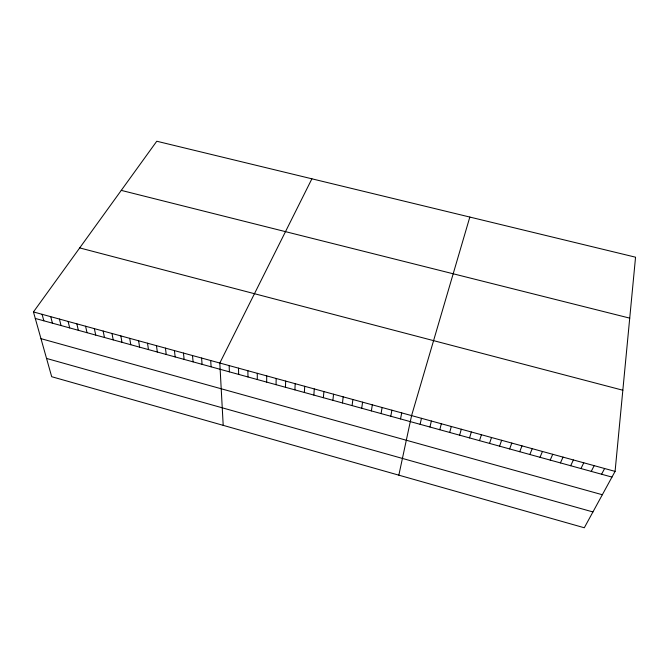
<?xml version="1.0" encoding="UTF-8"?>
<svg xmlns="http://www.w3.org/2000/svg" width="669" height="669" viewBox="0 0 669 669"><rect width="100%" height="100%" fill="white"/><g stroke="black" fill="none" stroke-linecap="round" stroke-linejoin="round"><path stroke-width="1" d="M266.663 382.099L266.714 375.886M276.046 384.683L276.172 378.478M285.454 387.267L285.663 381.079M294.895 389.868L295.18 383.688M304.353 392.469L304.721 386.306M313.845 395.078L314.296 388.932M323.37 397.704L323.896 391.566M615.079 471.386L635.55 257.197L156.772 141.234L33.45 311.938L51.689 376.706L584.296 527.766L615.079 471.386L33.45 311.938M332.911 400.33L333.53 394.2M342.486 402.964L343.18 396.851M352.095 405.598L352.872 399.502M361.72 408.249L362.581 402.169M371.379 410.908L372.324 404.837M381.071 413.576L382.099 407.521M390.78 416.243L391.9 410.206M400.522 418.928L401.726 412.898M398.841 475.166L411.586 415.6L469.83 217.057M420.099 424.313L421.47 418.309M429.933 427.014L431.388 421.027M439.792 429.724L441.339 423.761M449.677 432.45L451.316 426.496M459.595 435.176L461.317 429.239M469.546 437.911L471.352 431.99M479.522 440.654L481.421 434.75M489.524 443.413L491.514 437.518M499.559 446.173L501.641 440.294M509.627 448.941L511.802 443.079M519.721 451.717L521.987 445.863M529.848 454.502L532.206 448.665M540.008 457.295L542.459 451.475M550.194 460.096L552.736 454.293M560.413 462.906L563.047 457.128M570.665 465.733L573.392 459.963M580.943 468.559L583.769 462.806M311.905 178.807L219.808 363.033L223.203 425.35M591.254 471.394L594.172 465.657M601.59 474.237L604.609 468.517M121.273 190.381L629.73 318.135M79.703 247.915L622.839 390.228M35.281 318.452L611.968 477.089M40.976 338.656L602.326 494.742M46.546 358.442L592.935 511.952M42.08 314.305L43.845 320.802M50.735 316.68L52.433 323.169M59.416 319.054L61.046 325.535M68.113 321.446L69.676 327.91M76.843 323.838L78.332 330.294M85.59 326.238L87.012 332.685M94.362 328.638L95.717 335.077M103.16 331.055L104.448 337.477M111.991 333.471L113.203 339.885M120.838 335.897L121.975 342.302M129.711 338.33L130.781 344.719M138.608 340.772L139.604 347.152M147.523 343.214L148.459 349.586M156.471 345.664L157.332 352.028M165.444 348.123L166.23 354.47M174.442 350.589L175.153 356.928M183.465 353.065L184.109 359.387M192.513 355.548L193.082 361.862M201.586 358.032L202.08 364.337M210.685 360.524L211.103 366.821M229.141 365.583L229.4 371.847M238.49 368.151L238.674 374.406M247.873 370.718L247.982 376.965M257.281 373.302L257.306 379.524"/></g></svg>
